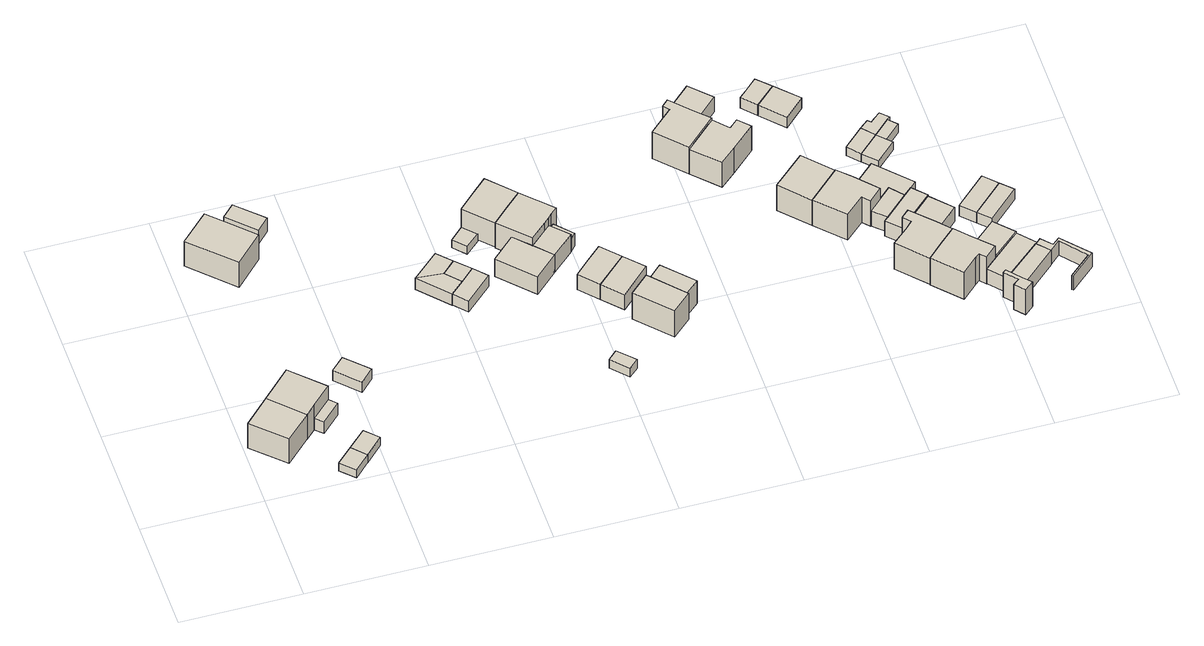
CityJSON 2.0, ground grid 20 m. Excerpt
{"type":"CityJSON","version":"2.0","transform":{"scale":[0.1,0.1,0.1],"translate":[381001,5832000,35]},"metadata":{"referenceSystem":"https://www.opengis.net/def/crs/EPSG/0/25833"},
"CityObjects":{
"building1":{"type":"Building","attributes":{"Gemeindeschluessel":"11000012","BezugspunktDach":"2200","function":"31001_1010","measuredHeight":6.29,"storeysAboveGround":2},"address":[{"country":"Germany","locality":"Berlin","thoroughfareNumber":"11","thoroughfareName":"Altdammer Weg"}],"geometry":[{"type":"Solid","lod":"1","boundaries":[[[[0,1,2,3,4]],[[5,6,7,8,9]],[[5,9,4,3]],[[6,5,3,2]],[[7,6,2,1]],[[8,7,1,0]],[[9,8,0,4]]]]}]},
"building2":{"type":"Building","attributes":{"Gemeindeschluessel":"11000012","BezugspunktDach":"2200","function":"31001_1010","measuredHeight":6.32,"storeysAboveGround":2},"address":[{"country":"Germany","locality":"Berlin","thoroughfareNumber":"9","thoroughfareName":"Altdammer Weg"}],"geometry":[{"type":"Solid","lod":"1","boundaries":[[[[2,1,10,11,12,3]],[[13,14,15,16,17,18]],[[13,18,3,12]],[[14,13,12,11]],[[15,14,11,10]],[[16,15,10,1]],[[17,16,1,2]],[[18,17,2,3]]]]}]},
"building3":{"type":"Building","attributes":{"Gemeindeschluessel":"11000012","BezugspunktDach":"2200","function":"31001_2000","measuredHeight":1.76,"storeysAboveGround":1},"address":[{"country":"Germany","locality":"Berlin","thoroughfareNumber":"11 (1)","thoroughfareName":"Altdammer Weg"}],"geometry":[{"type":"Solid","lod":"1","boundaries":[[[[19,20,21,22]],[[23,24,25,26]],[[23,26,22,21]],[[24,23,21,20]],[[25,24,20,19]],[[26,25,19,22]]]]}]},
"building4":{"type":"Building","attributes":{"Gemeindeschluessel":"11000012","BezugspunktDach":"2200","function":"51009_1610","measuredHeight":2.55,"storeysAboveGround":0},"address":[{"country":"Germany","locality":"Berlin"}],"geometry":[{"type":"Solid","lod":"1","boundaries":[[[[27,28,29,30]],[[14,31,32,15]],[[14,15,30,29]],[[31,14,29,28]],[[32,31,28,27]],[[15,32,27,30]]]]}]},
"building5":{"type":"Building","attributes":{"Gemeindeschluessel":"11000012","BezugspunktDach":"2200","function":"31001_2000","measuredHeight":1.82,"storeysAboveGround":1},"address":[{"country":"Germany","locality":"Berlin","thoroughfareNumber":"9 (2)","thoroughfareName":"Altdammer Weg"}],"geometry":[{"type":"Solid","lod":"1","boundaries":[[[[20,33,34,21]],[[35,36,37,38]],[[35,38,21,34]],[[36,35,34,33]],[[37,36,33,20]],[[38,37,20,21]]]]}]},
"building6":{"type":"Building","attributes":{"Gemeindeschluessel":"11000012","BezugspunktDach":"2200","function":"31001_1010","measuredHeight":6.38,"storeysAboveGround":1},"address":[{"country":"Germany","locality":"Berlin","thoroughfareNumber":"6","thoroughfareName":"Altdammer Weg"}],"geometry":[{"type":"Solid","lod":"1","boundaries":[[[[39,40,41,42,43]],[[44,45,46,47,48]],[[44,48,43,42]],[[45,44,42,41]],[[46,45,41,40]],[[47,46,40,39]],[[48,47,39,43]]]]}]},
"building7":{"type":"Building","attributes":{"Gemeindeschluessel":"11000012","BezugspunktDach":"2200","function":"31001_2463","measuredHeight":2.62,"storeysAboveGround":1},"address":[{"country":"Germany","locality":"Berlin","thoroughfareNumber":"9 (1)","thoroughfareName":"Altdammer Weg"}],"geometry":[{"type":"Solid","lod":"1","boundaries":[[[[49,50,51,52]],[[53,54,55,56]],[[53,56,52,51]],[[54,53,51,50]],[[55,54,50,49]],[[56,55,49,52]]]]}]},
"building8":{"type":"Building","attributes":{"Gemeindeschluessel":"11000012","BezugspunktDach":"2200","function":"31001_2463","measuredHeight":2.91,"storeysAboveGround":1},"address":[{"country":"Germany","locality":"Berlin","thoroughfareNumber":"6 (1)","thoroughfareName":"Altdammer Weg"}],"geometry":[{"type":"Solid","lod":"1","boundaries":[[[[57,58,59,60,61]],[[62,63,64,65,66]],[[62,66,61,60]],[[63,62,60,59]],[[64,63,59,58]],[[65,64,58,57]],[[66,65,57,61]]]]}]},
"building9":{"type":"Building","attributes":{"Gemeindeschluessel":"11000012","function":"31001_2463"},"address":[{"country":"Germany","locality":"Berlin","thoroughfareNumber":"36 (1)","thoroughfareName":"Regenwalder Weg"}],"children":["building9-1","building9-2"]},
"building9-1":{"type":"BuildingPart","attributes":{"BezugspunktDach":"2200","measuredHeight":2.6,"storeysAboveGround":1},"parents":["building9"],"geometry":[{"type":"MultiSurface","lod":"1","boundaries":[[[67,68,69,70]],[[71,72,73,74]],[[75,76,74,70,69]],[[72,71,69,68]],[[73,72,68,67]],[[74,73,67,70]],[[74,76,75,71]]]}]},
"building9-2":{"type":"BuildingPart","attributes":{"BezugspunktDach":"2200","measuredHeight":2.48,"storeysAboveGround":1},"parents":["building9"],"geometry":[{"type":"Solid","lod":"1","boundaries":[[[[75,77,78,76]],[[79,80,71,74]],[[79,74,76,78]],[[80,79,78,77]],[[71,80,77,75]],[[74,71,75,76]]]]}]},
"building10":{"type":"Building","attributes":{"Gemeindeschluessel":"11000012","BezugspunktDach":"2200","function":"31001_2000","measuredHeight":2.3,"storeysAboveGround":1},"address":[{"country":"Germany","locality":"Berlin","thoroughfareNumber":"36 (2)","thoroughfareName":"Regenwalder Weg"}],"geometry":[{"type":"Solid","lod":"1","boundaries":[[[[81,82,77,75]],[[83,84,85,86]],[[83,86,75,77]],[[84,83,77,82]],[[85,84,82,81]],[[86,85,81,75]]]]}]},
"building11":{"type":"Building","attributes":{"Gemeindeschluessel":"11000012","BezugspunktDach":"2200","function":"31001_2000","measuredHeight":2.35,"storeysAboveGround":1},"address":[{"country":"Germany","locality":"Berlin","thoroughfareNumber":"38 (2)","thoroughfareName":"Regenwalder Weg"}],"geometry":[{"type":"Solid","lod":"1","boundaries":[[[[87,88,82,81,89]],[[90,91,92,93,94]],[[90,94,89,81]],[[91,90,81,82]],[[92,91,82,88]],[[93,92,88,87]],[[94,93,87,89]]]]}]},
"building12":{"type":"Building","attributes":{"Gemeindeschluessel":"11000012","BezugspunktDach":"2200","function":"51009_1610","measuredHeight":1.72,"storeysAboveGround":0},"address":[{"country":"Germany","locality":"Berlin"}],"geometry":[{"type":"Solid","lod":"1","boundaries":[[[[95,96,97,98]],[[99,100,101,102]],[[99,102,98,97]],[[100,99,97,96]],[[101,100,96,95]],[[102,101,95,98]]]]}]},
"building13":{"type":"Building","attributes":{"Gemeindeschluessel":"11000012","BezugspunktDach":"2200","function":"31001_1010","measuredHeight":6.31,"storeysAboveGround":2},"address":[{"country":"Germany","locality":"Berlin","thoroughfareNumber":"36","thoroughfareName":"Regenwalder Weg"}],"geometry":[{"type":"Solid","lod":"1","boundaries":[[[[103,104,105,106,107,108]],[[109,110,111,112,113,114]],[[109,114,108,107]],[[110,109,107,106]],[[111,110,106,105]],[[112,111,105,104]],[[113,112,104,103]],[[114,113,103,108]]]]}]},
"building14":{"type":"Building","attributes":{"Gemeindeschluessel":"11000012","BezugspunktDach":"2200","function":"31001_2000","measuredHeight":2.01,"storeysAboveGround":1},"address":[{"country":"Germany","locality":"Berlin","thoroughfareNumber":"40 (2)","thoroughfareName":"Regenwalder Weg"}],"geometry":[{"type":"Solid","lod":"1","boundaries":[[[[115,116,117,118]],[[119,120,121,122]],[[119,122,118,117]],[[120,119,117,116]],[[121,120,116,115]],[[122,121,115,118]]]]}]},
"building15":{"type":"Building","attributes":{"Gemeindeschluessel":"11000012","function":"31001_1010"},"address":[{"country":"Germany","locality":"Berlin","thoroughfareNumber":"38","thoroughfareName":"Regenwalder Weg"}],"children":["building15-1","building15-2","building15-3"]},
"building15-1":{"type":"BuildingPart","attributes":{"BezugspunktDach":"2200","measuredHeight":6.43,"storeysAboveGround":2},"parents":["building15"],"geometry":[{"type":"MultiSurface","lod":"1","boundaries":[[[123,124,125,126,127,105,104,103]],[[128,129,130,131,132,133,134,135]],[[128,135,103,104]],[[129,128,104,105]],[[130,129,105,127]],[[131,130,127,126]],[[132,131,126,125]],[[136,137,125,124]],[[138,136,133,124,123]],[[135,139,140,138,123,103]],[[133,132,137,136]],[[134,133,136,138]],[[134,138,140,139]]]}]},
"building15-2":{"type":"BuildingPart","attributes":{"BezugspunktDach":"2200","measuredHeight":4.02,"storeysAboveGround":2},"parents":["building15"],"geometry":[{"type":"MultiSurface","lod":"1","boundaries":[[[141,142,140,143]],[[139,144,145,146]],[[139,146,143,140]],[[144,139,134,144,142]],[[145,144,142,141]],[[146,145,141,143]],[[140,138,134,139]],[[138,142,144,134]]]}]},
"building15-3":{"type":"BuildingPart","attributes":{"BezugspunktDach":"2200","measuredHeight":4.02,"storeysAboveGround":2},"parents":["building15"],"geometry":[{"type":"MultiSurface","lod":"1","boundaries":[[[142,147,137,138]],[[132,148,144,134]],[[134,138,134,133,132]],[[148,132,137,147]],[[144,148,147,142]],[[132,133,136,137]],[[136,149,133,134,138]],[[144,142,138,134]]]}]},
"building16":{"type":"Building","attributes":{"Gemeindeschluessel":"11000012","BezugspunktDach":"2200","function":"51009_1610","measuredHeight":2.89,"storeysAboveGround":0},"address":[{"country":"Germany","locality":"Berlin"}],"geometry":[{"type":"Solid","lod":"1","boundaries":[[[[150,151,152,153]],[[154,155,156,157]],[[154,157,153,152]],[[155,154,152,151]],[[156,155,151,150]],[[157,156,150,153]]]]}]},
"building17":{"type":"Building","attributes":{"Gemeindeschluessel":"11000012","BezugspunktDach":"2200","function":"31001_2463","measuredHeight":3.72,"storeysAboveGround":1},"address":[{"country":"Germany","locality":"Berlin","thoroughfareNumber":"38 (1)","thoroughfareName":"Regenwalder Weg"}],"geometry":[{"type":"Solid","lod":"1","boundaries":[[[[158,159,160,161,162]],[[163,164,165,166,167]],[[163,167,162,161]],[[164,163,161,160]],[[165,164,160,159]],[[166,165,159,158]],[[167,166,158,162]]]]}]},
"building18":{"type":"Building","attributes":{"Gemeindeschluessel":"11000012","BezugspunktDach":"2200","function":"31001_2463","measuredHeight":3.35,"storeysAboveGround":1},"address":[{"country":"Germany","locality":"Berlin","thoroughfareNumber":"40 (1)","thoroughfareName":"Regenwalder Weg"}],"geometry":[{"type":"Solid","lod":"1","boundaries":[[[[168,169,159,158]],[[165,170,171,166]],[[165,166,158,159]],[[170,165,159,169]],[[171,170,169,168]],[[166,171,168,158]]]]}]},
"building19":{"type":"Building","attributes":{"Gemeindeschluessel":"11000012","function":"31001_1010"},"address":[{"country":"Germany","locality":"Berlin","thoroughfareNumber":"40","thoroughfareName":"Regenwalder Weg"}],"children":["building19-1","building19-2"]},
"building19-1":{"type":"BuildingPart","attributes":{"BezugspunktDach":"2200","measuredHeight":6.72,"storeysAboveGround":2},"parents":["building19"],"geometry":[{"type":"MultiSurface","lod":"1","boundaries":[[[172,173,174,175,176,177]],[[178,179,180,181,182,183]],[[178,183,177,176]],[[179,178,176,175]],[[184,185,179,175,174]],[[181,180,174,173]],[[182,181,173,172]],[[183,182,172,177]],[[180,179,185,184]]]}]},
"building19-2":{"type":"BuildingPart","attributes":{"BezugspunktDach":"2200","measuredHeight":5.09,"storeysAboveGround":2},"parents":["building19"],"geometry":[{"type":"Solid","lod":"1","boundaries":[[[[184,186,187,185]],[[188,189,180,179]],[[188,179,185,187]],[[189,188,187,186]],[[180,189,186,184]],[[179,180,184,185]]]]}]},
"building20":{"type":"Building","attributes":{"Gemeindeschluessel":"11000012","function":"31001_1010"},"address":[{"country":"Germany","locality":"Berlin","thoroughfareNumber":"41","thoroughfareName":"Regenwalder Weg"}],"children":["building20-1","building20-2"]},
"building20-1":{"type":"BuildingPart","attributes":{"BezugspunktDach":"2200","measuredHeight":5.93,"storeysAboveGround":1},"parents":["building20"],"geometry":[{"type":"MultiSurface","lod":"1","boundaries":[[[190,191,192,193,194,195,196]],[[197,198,199,200,201,202,203]],[[197,203,196,195]],[[198,197,195,194]],[[199,198,194,193]],[[204,205,199,193,192]],[[201,200,192,191]],[[202,201,191,190]],[[203,202,190,196]],[[206,200,199,205,204]]]}]},
"building20-2":{"type":"BuildingPart","attributes":{"BezugspunktDach":"2200","measuredHeight":3.99,"storeysAboveGround":1},"parents":["building20"],"geometry":[{"type":"MultiSurface","lod":"1","boundaries":[[[204,207,208,205]],[[209,210,200,199]],[[209,199,205,208]],[[210,209,208,207]],[[200,210,207,204]],[[199,200,204,205,211]]]}]},
"building21":{"type":"Building","attributes":{"Gemeindeschluessel":"11000012","BezugspunktDach":"2200","function":"31001_1010","measuredHeight":6.51,"storeysAboveGround":1},"address":[{"country":"Germany","locality":"Berlin","thoroughfareNumber":"43","thoroughfareName":"Regenwalder Weg"}],"geometry":[{"type":"Solid","lod":"1","boundaries":[[[[212,213,214,215,216,217,218,219]],[[220,201,221,222,223,224,225,202]],[[220,202,219,218]],[[201,220,218,217]],[[221,201,217,216]],[[222,221,216,215]],[[223,222,215,214]],[[224,223,214,213]],[[225,224,213,212]],[[202,225,212,219]]]]}]},
"building22":{"type":"Building","attributes":{"Gemeindeschluessel":"11000012","BezugspunktDach":"2200","function":"51009_1610","measuredHeight":2.96,"storeysAboveGround":0},"address":[{"country":"Germany","locality":"Berlin"}],"geometry":[{"type":"Solid","lod":"1","boundaries":[[[[226,227,228,229]],[[230,231,232,233]],[[230,233,229,228]],[[231,230,228,227]],[[232,231,227,226]],[[233,232,226,229]]]]}]},
"building23":{"type":"Building","attributes":{"Gemeindeschluessel":"11000012","BezugspunktDach":"2200","function":"31001_1010","measuredHeight":6.39,"storeysAboveGround":1},"address":[{"country":"Germany","locality":"Berlin","thoroughfareNumber":"45","thoroughfareName":"Regenwalder Weg"}],"geometry":[{"type":"Solid","lod":"1","boundaries":[[[[234,235,236,237]],[[238,239,240,241]],[[238,241,237,236]],[[239,238,236,235]],[[240,239,235,234]],[[241,240,234,237]]]]}]},
"building24":{"type":"Building","attributes":{"Gemeindeschluessel":"11000012","BezugspunktDach":"2200","function":"51009_1610","measuredHeight":3.71,"storeysAboveGround":0},"address":[{"country":"Germany","locality":"Berlin"}],"geometry":[{"type":"Solid","lod":"1","boundaries":[[[[242,243,244,245]],[[246,247,239,238]],[[246,238,245,244]],[[247,246,244,243]],[[239,247,243,242]],[[238,239,242,245]]]]}]},
"building25":{"type":"Building","attributes":{"Gemeindeschluessel":"11000012","BezugspunktDach":"2200","function":"31001_2463","measuredHeight":2.64,"storeysAboveGround":1},"address":[{"country":"Germany","locality":"Berlin","thoroughfareNumber":"43 (1)","thoroughfareName":"Regenwalder Weg"}],"geometry":[{"type":"Solid","lod":"1","boundaries":[[[[248,249,250,251,252]],[[253,254,255,256,257]],[[253,257,252,251]],[[254,253,251,250]],[[255,254,250,249]],[[256,255,249,248]],[[257,256,248,252]]]]}]},
"building26":{"type":"Building","attributes":{"Gemeindeschluessel":"11000012","function":"31001_1010"},"address":[{"country":"Germany","locality":"Berlin","thoroughfareNumber":"47","thoroughfareName":"Regenwalder Weg"}],"children":["building26-1","building26-2"]},
"building26-1":{"type":"BuildingPart","attributes":{"BezugspunktDach":"2200","measuredHeight":6.14,"storeysAboveGround":1},"parents":["building26"],"geometry":[{"type":"MultiSurface","lod":"1","boundaries":[[[258,259,260,261,262,263,264,265]],[[239,266,267,268,269,270,271,240]],[[239,240,265,264]],[[266,239,264,263]],[[272,273,263,262]],[[274,272,267,262,261]],[[269,268,261,260]],[[270,269,260,259]],[[271,270,259,258]],[[240,271,258,265]],[[267,266,273,272]],[[268,267,272,274]]]}]},
"building26-2":{"type":"BuildingPart","attributes":{"BezugspunktDach":"2200","measuredHeight":3.32,"storeysAboveGround":1},"parents":["building26"],"geometry":[{"type":"MultiSurface","lod":"1","boundaries":[[[274,275,276,277,278,279,273]],[[280,281,282,283,284,268,266]],[[280,266,273,279]],[[281,280,279,278]],[[282,281,278,277]],[[283,282,277,276]],[[284,283,276,275]],[[268,284,275,274]],[[267,272,273,266]],[[268,274,272,267]]]}]},
"building27":{"type":"Building","attributes":{"Gemeindeschluessel":"11000012","BezugspunktDach":"2200","function":"51009_1610","measuredHeight":2.64,"storeysAboveGround":0},"address":[{"country":"Germany","locality":"Berlin"}],"geometry":[{"type":"Solid","lod":"1","boundaries":[[[[285,286,249,287,248]],[[288,255,289,290,256]],[[288,256,248,287]],[[255,288,287,249]],[[289,255,249,286]],[[290,289,286,285]],[[256,290,285,248]]]]}]},
"building28":{"type":"Building","attributes":{"Gemeindeschluessel":"11000012","BezugspunktDach":"2200","function":"31001_2463","measuredHeight":3.38,"storeysAboveGround":1},"address":[{"country":"Germany","locality":"Berlin","thoroughfareNumber":"47 (3)","thoroughfareName":"Regenwalder Weg"}],"geometry":[{"type":"Solid","lod":"1","boundaries":[[[[291,292,293,294]],[[295,296,297,298]],[[295,298,294,293]],[[296,295,293,292]],[[297,296,292,291]],[[298,297,291,294]]]]}]},
"building29":{"type":"Building","attributes":{"Gemeindeschluessel":"11000012","function":"31001_1010"},"address":[{"country":"Germany","locality":"Berlin","thoroughfareNumber":"49","thoroughfareName":"Regenwalder Weg"}],"children":["building29-1","building29-2"]},
"building29-1":{"type":"BuildingPart","attributes":{"BezugspunktDach":"2200","measuredHeight":6.53,"storeysAboveGround":1},"parents":["building29"],"geometry":[{"type":"MultiSurface","lod":"1","boundaries":[[[299,300,301,302,303,304,305,306,307]],[[308,309,310,311,312,313,314,315,316]],[[308,316,307,306]],[[309,308,306,305]],[[310,309,305,304]],[[311,310,304,303]],[[317,318,303,302]],[[313,312,302,301]],[[314,313,301,300]],[[315,314,300,299]],[[316,315,299,307]],[[312,311,318,317]]]}]},
"building29-2":{"type":"BuildingPart","attributes":{"BezugspunktDach":"2200","measuredHeight":3.24,"storeysAboveGround":1},"parents":["building29"],"geometry":[{"type":"Solid","lod":"1","boundaries":[[[[317,319,320,318]],[[321,322,312,311]],[[321,311,318,320]],[[322,321,320,319]],[[312,322,319,317]],[[311,312,317,318]]]]}]},
"building30":{"type":"Building","attributes":{"Gemeindeschluessel":"11000012","BezugspunktDach":"2200","function":"31001_2463","measuredHeight":3.4,"storeysAboveGround":1},"address":[{"country":"Germany","locality":"Berlin","thoroughfareNumber":"49 (1)","thoroughfareName":"Regenwalder Weg"}],"geometry":[{"type":"Solid","lod":"1","boundaries":[[[[323,324,325,292,291,326]],[[297,296,327,328,329,330]],[[297,330,326,291]],[[296,297,291,292]],[[327,296,292,325]],[[328,327,325,324]],[[329,328,324,323]],[[330,329,323,326]]]]}]},
"building31":{"type":"Building","attributes":{"Gemeindeschluessel":"11000012","BezugspunktDach":"2200","function":"31001_2463","measuredHeight":1.91,"storeysAboveGround":1},"address":[{"country":"Germany","locality":"Berlin","thoroughfareNumber":"45 (1)","thoroughfareName":"Regenwalder Weg"}],"geometry":[{"type":"Solid","lod":"1","boundaries":[[[[331,332,333,334]],[[335,336,337,338]],[[335,338,334,333]],[[336,335,333,332]],[[337,336,332,331]],[[338,337,331,334]]]]}]},
"building32":{"type":"Building","attributes":{"Gemeindeschluessel":"11000012","function":"31001_1010"},"address":[{"country":"Germany","locality":"Berlin","thoroughfareNumber":"51","thoroughfareName":"Regenwalder Weg"}],"children":["building32-1","building32-2"]},
"building32-1":{"type":"BuildingPart","attributes":{"BezugspunktDach":"2200","measuredHeight":6.59,"storeysAboveGround":1},"parents":["building32"],"geometry":[{"type":"MultiSurface","lod":"1","boundaries":[[[339,340,341,342,343,344,345,346,347]],[[348,349,350,351,352,353,354,355,356]],[[348,356,347,346]],[[349,348,346,345]],[[350,349,345,344]],[[357,358,350,344,343]],[[352,351,343,342]],[[353,352,342,341]],[[354,353,341,340]],[[355,354,340,339]],[[356,355,339,347]],[[359,351,350,358,357]]]}]},
"building32-2":{"type":"BuildingPart","attributes":{"BezugspunktDach":"2200","measuredHeight":3.67,"storeysAboveGround":1},"parents":["building32"],"geometry":[{"type":"Solid","lod":"1","boundaries":[[[[357,360,361,358]],[[362,363,351,350]],[[362,350,358,361]],[[363,362,361,360]],[[351,363,360,357]],[[350,351,357,358]]]]}]},
"building33":{"type":"Building","attributes":{"Gemeindeschluessel":"11000012","BezugspunktDach":"2200","function":"31001_2463","measuredHeight":1.88,"storeysAboveGround":1},"address":[{"country":"Germany","locality":"Berlin","thoroughfareNumber":"47 (1)","thoroughfareName":"Regenwalder Weg"}],"geometry":[{"type":"Solid","lod":"1","boundaries":[[[[364,365,366,332,331]],[[367,368,369,370,371]],[[367,371,331,332]],[[368,367,332,366]],[[369,368,366,365]],[[370,369,365,364]],[[371,370,364,331]]]]}]},
"building34":{"type":"Building","attributes":{"Gemeindeschluessel":"11000012","BezugspunktDach":"2200","function":"51009_1610","measuredHeight":5.67,"storeysAboveGround":0},"address":[{"country":"Germany","locality":"Berlin"}],"geometry":[{"type":"Solid","lod":"1","boundaries":[[[[372,373,374,375,376,377,378]],[[379,380,381,382,383,384,385]],[[379,385,378,377]],[[380,379,377,376]],[[381,380,376,375]],[[382,381,375,374]],[[383,382,374,373]],[[384,383,373,372]],[[385,384,372,378]]]]}]},
"building35":{"type":"Building","attributes":{"Gemeindeschluessel":"11000012","BezugspunktDach":"2200","function":"31001_2000","measuredHeight":1.92,"storeysAboveGround":1},"address":[{"country":"Germany","locality":"Berlin","thoroughfareNumber":"45 (2)","thoroughfareName":"Regenwalder Weg"}],"geometry":[{"type":"Solid","lod":"1","boundaries":[[[[332,386,387,388,389,390,333]],[[391,392,393,394,395,336,335]],[[391,335,333,390]],[[392,391,390,389]],[[393,392,389,388]],[[394,393,388,387]],[[395,394,387,386]],[[336,395,386,332]],[[335,336,332,333]]]]}]},
"building36":{"type":"Building","attributes":{"Gemeindeschluessel":"11000012","BezugspunktDach":"2200","function":"31001_2000","measuredHeight":1.93,"storeysAboveGround":1},"address":[{"country":"Germany","locality":"Berlin","thoroughfareNumber":"47 (2)","thoroughfareName":"Regenwalder Weg"}],"geometry":[{"type":"Solid","lod":"1","boundaries":[[[[366,396,386,332]],[[395,397,398,336]],[[395,336,332,386]],[[397,395,386,396]],[[398,397,396,366]],[[336,398,366,332]]]]}]},
"building37":{"type":"Building","attributes":{"Gemeindeschluessel":"11000012","BezugspunktDach":"2200","function":"31001_2463","measuredHeight":3.3,"storeysAboveGround":1},"address":[{"country":"Germany","locality":"Berlin","thoroughfareNumber":"51 (1)","thoroughfareName":"Regenwalder Weg"}],"geometry":[{"type":"Solid","lod":"1","boundaries":[[[[399,400,401,402,403]],[[404,405,406,407,408]],[[404,408,403,402]],[[405,404,402,401]],[[406,405,401,400]],[[407,406,400,399]],[[408,407,399,403]]]]}]},
"building38":{"type":"Building","attributes":{"Gemeindeschluessel":"11000012","BezugspunktDach":"2200","function":"31001_2463","measuredHeight":3.27,"storeysAboveGround":1},"address":[{"country":"Germany","locality":"Berlin","thoroughfareNumber":"53 (1)","thoroughfareName":"Regenwalder Weg"}],"geometry":[{"type":"Solid","lod":"1","boundaries":[[[[409,410,400,399,411]],[[407,406,412,380,379]],[[407,379,411,399]],[[406,407,399,400]],[[412,406,400,410]],[[380,412,410,409]],[[379,380,409,411]]]]}]},
"building39":{"type":"Building","attributes":{"Gemeindeschluessel":"11000012","BezugspunktDach":"2200","function":"31001_2000","measuredHeight":2.45,"storeysAboveGround":1},"address":[{"country":"Germany","locality":"Berlin","thoroughfareNumber":"49 (2)","thoroughfareName":"Regenwalder Weg"}],"geometry":[{"type":"Solid","lod":"1","boundaries":[[[[413,414,415,416]],[[417,418,419,420]],[[417,420,416,415]],[[418,417,415,414]],[[419,418,414,413]],[[420,419,413,416]]]]}]},
"building40":{"type":"Building","attributes":{"Gemeindeschluessel":"11000012","BezugspunktDach":"2200","function":"31001_2000","measuredHeight":2.45,"storeysAboveGround":1},"address":[{"country":"Germany","locality":"Berlin","thoroughfareNumber":"51 (2)","thoroughfareName":"Regenwalder Weg"}],"geometry":[{"type":"Solid","lod":"1","boundaries":[[[[421,422,414,413]],[[418,423,424,419]],[[418,419,413,414]],[[423,418,414,422]],[[424,423,422,421]],[[419,424,421,413]]]]}]},
"building41":{"type":"Building","attributes":{"Gemeindeschluessel":"11000012","BezugspunktDach":"2200","function":"51009_1610","measuredHeight":3.23,"storeysAboveGround":0},"address":[{"country":"Germany","locality":"Berlin"}],"geometry":[{"type":"Solid","lod":"1","boundaries":[[[[410,425,426,427,428,429,430,431,432,433,401,400]],[[434,435,436,437,438,439,440,441,442,443,444,445]],[[434,445,400,401]],[[435,434,401,433]],[[436,435,433,432]],[[437,436,432,431]],[[438,437,431,430]],[[439,438,430,429]],[[440,439,429,428]],[[441,440,428,427]],[[442,441,427,426]],[[443,442,426,425]],[[444,443,425,410]],[[445,444,410,400]]]]}]}
},
"vertices":[
[58,63,64],[99,103,64],[74,129,64],[49,154,64],[7,112,64],[49,154,9],[74,129,9],[99,103,9],[58,63,9],[7,112,9],
[115,119,64],[147,150,64],[96,201,64],[96,201,8],[147,150,8],[115,119,8],[99,103,8],[74,129,8],[49,154,8],
[148,4,27],[173,29,27],[152,51,27],[126,26,27],[152,51,9],[173,29,9],[148,4,9],[126,26,9],
[128,107,34],[159,138,34],[147,150,34],[115,119,34],[159,138,8],[128,107,8],
[202,58,27],[181,79,27],[181,79,8],[202,58,8],[173,29,8],[152,51,8],
[92,433,65],[138,479,65],[105,512,65],[71,545,65],[25,500,65],[71,545,9],[105,512,9],[138,479,9],[92,433,9],[25,500,9],
[208,171,31],[230,193,31],[194,229,31],[172,208,31],[194,229,8],[230,193,8],[208,171,8],[172,208,8],
[147,509,40],[167,530,40],[162,535,40],[124,572,40],[104,552,40],[124,572,10],[162,535,10],[167,530,10],[147,509,10],[104,552,10],
[392,302,35],[414,322,35],[392,346,35],[348,350,35],[392,346,9],[414,322,9],[392,302,9],[348,350,9],[392,346,34],[348,350,34],
[414,367,34],[392,390,34],[392,390,9],[414,367,9],
[414,322,34],[437,344,34],[414,367,11],[437,344,11],[414,322,11],[392,346,11],
[412,280,34],[457,322,34],[392,302,34],[414,322,10],[437,344,10],[457,322,10],[412,280,10],[392,302,10],
[445,395,27],[468,416,27],[448,436,27],[426,415,27],[448,436,10],[468,416,10],[445,395,10],[426,415,10],
[489,393,69],[515,418,69],[541,442,69],[500,485,69],[474,461,69],[448,436,69],[474,461,14],[500,485,14],[541,442,14],[515,418,14],[489,393,14],[448,436,14],
[608,80,29],[624,94,29],[598,121,29],[583,107,29],[598,121,9],[624,94,9],[608,80,9],[583,107,9],
[534,346,69],[561,371,69],[570,379,69],[576,385,69],[587,395,69],[515,418,12],[541,442,12],[587,395,12],[576,385,12],[570,379,12],[561,371,12],[534,346,12],[489,393,12],[561,371,52],[570,379,52],[534,346,52],[509,373,12],[509,373,52],
[523,282,52],[561,318,52],[471,337,52],[561,318,12],[523,282,12],[471,337,12],
[597,351,52],[597,351,12],[561,371,21],
[597,351,42],[606,360,42],[580,388,42],[570,379,42],[580,388,13],[606,360,13],[597,351,13],[570,379,13],
[611,244,46],[660,290,46],[632,320,46],[607,297,46],[583,274,46],[607,297,12],[632,320,12],[660,290,12],[611,244,12],[583,274,12],
[640,213,46],[689,259,46],[689,259,12],[640,213,12],
[697,137,70],[728,166,70],[724,170,70],[680,218,70],[677,221,70],[646,192,70],[677,221,11],[680,218,11],[724,170,11],[728,166,11],[697,137,11],[646,192,11],[724,170,62],[680,218,62],
[750,194,62],[705,242,62],[705,242,11],[750,194,11],
[817,452,72],[868,500,72],[847,521,72],[814,556,72],[804,546,72],[812,536,72],[772,499,72],[812,536,12],[804,546,12],[814,556,12],[847,521,12],[868,500,12],[817,452,12],[772,499,12],[847,521,46],[814,556,46],[847,521,22],
[891,563,46],[858,597,46],[858,597,12],[891,563,12],[814,556,39],
[857,411,68],[883,434,68],[922,470,68],[904,489,68],[890,476,68],[868,500,68],[843,476,68],[817,452,68],[843,476,12],[890,476,12],[904,489,12],[922,470,12],[883,434,12],[857,411,12],
[890,476,42],[904,489,42],[882,513,42],[868,500,42],[882,513,13],[904,489,13],[890,476,13],[868,500,13],
[965,294,70],[1017,343,70],[975,388,70],[922,340,70],[975,388,13],[1017,343,13],[965,294,13],[922,340,13],
[1017,343,42],[1032,357,42],[990,402,42],[975,388,42],[990,402,13],[1032,357,13],
[953,537,35],[986,568,35],[964,590,35],[948,575,35],[932,560,35],[948,575,11],[964,590,11],[986,568,11],[953,537,11],[932,560,11],
[1008,249,71],[1039,278,71],[1050,266,71],[1071,286,71],[1060,298,71],[1038,322,71],[1017,343,71],[965,294,71],[1038,322,13],[1060,298,13],[1071,286,13],[1050,266,13],[1039,278,13],[1008,249,13],[1060,298,46],[1038,322,46],[1071,286,46],
[1090,304,46],[1109,282,46],[1122,294,46],[1133,305,46],[1080,361,46],[1080,361,13],[1133,305,13],[1122,294,13],[1109,282,13],[1090,304,13],
[988,500,35],[1021,532,35],[970,553,35],[970,553,11],[1021,532,11],[988,500,11],
[1071,246,48],[1109,282,48],[1090,304,48],[1050,266,48],[1090,304,14],[1109,282,14],[1071,246,14],[1050,266,14],
[1101,125,72],[1126,149,72],[1152,173,72],[1131,196,72],[1098,230,72],[1085,218,72],[1096,206,72],[1084,194,72],[1058,171,72],[1084,194,13],[1096,206,13],[1085,218,13],[1098,230,13],[1131,196,13],[1152,173,13],[1126,149,13],[1101,125,13],[1058,171,13],[1131,196,45],[1098,230,45],
[1175,238,45],[1143,272,45],[1143,272,13],[1175,238,13],
[1085,218,48],[1143,272,48],[1122,294,48],[1064,240,48],[1122,294,14],[1143,272,14],[1085,218,14],[1064,240,14],
[1075,398,31],[1108,429,31],[1090,449,31],[1057,418,31],[1090,449,12],[1108,429,12],[1075,398,12],[1057,418,12],
[1142,81,73],[1168,105,73],[1175,111,73],[1184,101,73],[1203,119,73],[1174,149,73],[1152,173,73],[1126,149,73],[1101,125,73],[1126,149,12],[1152,173,12],[1174,149,12],[1203,119,12],[1184,101,12],[1175,111,12],[1168,105,12],[1142,81,12],[1101,125,12],[1203,119,49],[1174,149,49],[1203,119,33],
[1249,159,49],[1220,190,49],[1220,190,12],[1249,159,12],
[1096,376,31],[1129,407,31],[1121,415,31],[1108,429,13],[1121,415,13],[1129,407,13],[1096,376,13],[1075,398,13],
[1218,46,69],[1208,38,69],[1222,22,69],[1237,35,69],[1224,49,69],[1205,71,69],[1200,67,69],[1205,71,13],[1224,49,13],[1237,35,13],[1222,22,13],[1208,38,13],[1218,46,13],[1200,67,13],
[1134,454,31],[1139,458,31],[1126,471,31],[1109,456,31],[1104,461,31],[1104,461,12],[1109,456,12],[1126,471,12],[1139,458,12],[1134,454,12],
[1147,440,31],[1147,440,12],[1121,415,12],
[1208,74,46],[1271,129,46],[1274,131,46],[1249,159,46],[1184,101,46],[1249,159,13],[1274,131,13],[1271,129,13],[1208,74,13],[1184,101,13],
[1224,49,46],[1290,109,46],[1205,71,46],[1290,109,13],
[1206,225,37],[1257,273,37],[1236,295,37],[1185,247,37],[1236,295,13],[1257,273,13],[1206,225,13],[1185,247,13],
[1225,206,37],[1276,254,37],[1276,254,13],[1225,206,13],
[1306,124,46],[1341,83,46],[1304,50,46],[1307,48,46],[1348,85,46],[1308,130,46],[1296,120,46],[1280,137,46],[1279,136,46],[1274,131,14],[1279,136,14],[1280,137,14],[1296,120,14],[1308,130,14],[1348,85,14],[1307,48,14],[1304,50,14],[1341,83,14],[1306,124,14],[1290,109,14],[1271,129,14]
]}
